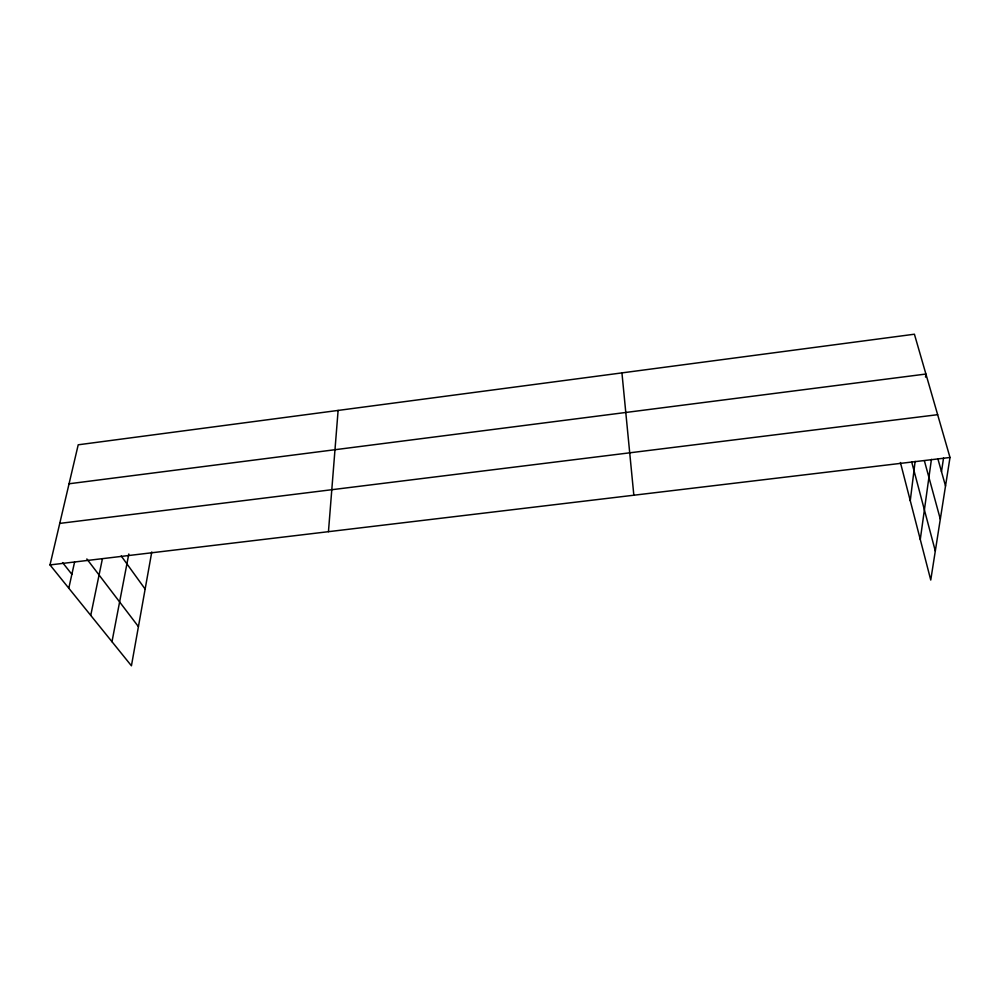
<?xml version="1.0" encoding="UTF-8"?>
<svg xmlns="http://www.w3.org/2000/svg" width="1000" height="1000" viewBox="0 0 1000 1000"><rect width="100%" height="100%" fill="white"/><g stroke="black" fill="none" stroke-linecap="round" stroke-linejoin="round"><path stroke-width="1.5" d="M328.45 531.675L338.113 410.425M910.263 500.725L915.125 461.375M925.525 377.125L925.9 374.038L69.05 483.775M920.275 539.487L931.425 459.363M941.488 471.65L943.538 458.062M151.775 551.975L131.425 665.788L50 564.925L78.213 444.8L914.412 334.212L950 457.475L930.75 580.037L900.413 462.537M111.988 641.712L128.812 553.975M90.738 615.388L102.35 559.05M68.787 588.2L74.562 562.163M59.75 523.4L937.65 414.688M50 564.925L950 457.475M62.587 562.587L71.862 574.312M86.85 558.95L138.425 626.638M121.225 555.988L145.137 589.087M937.913 458.95L945.525 486.012M924.438 460.95L940.312 519.138M911.675 461.887L935.312 551.038M621.938 372.887L633.837 495.225"/></g></svg>
